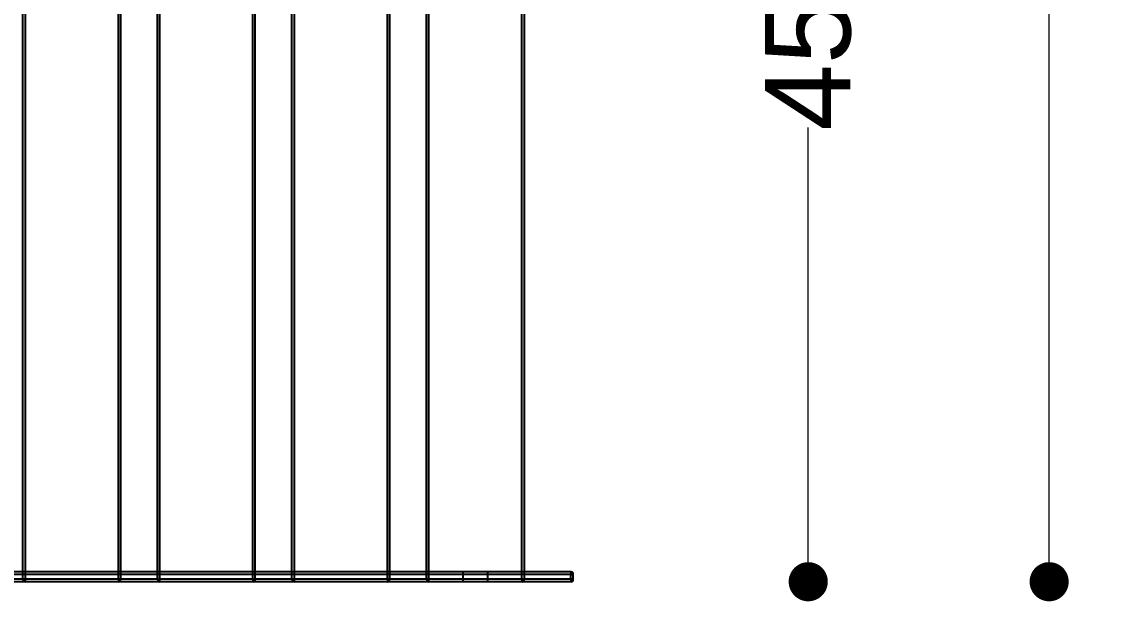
# Model space of a CAD drawing. Header units: millimetres. Extents: x 10366 to 13995, y 24552 to 29685.
# Drawn here: x 12609 to 13052, y 25272.3 to 25509.2 of the extents above; entities that cross this region are included whole.
import ezdxf

# ---------------------------------------------------------------- set-up
doc = ezdxf.new("R2010")
doc.units = ezdxf.units.MM
doc.header["$LTSCALE"] = 3
doc.layers.add('DomyÅ›lna', color=7, linetype='Continuous')
doc.layers.add('Hidden_lines', color=7, linetype='Continuous')
doc.styles.get("Standard").update_dxf_attribs({"font": 'arial.ttf'})
doc.dimstyles.new('MATEUSZ', dxfattribs={"dimtxt": 35, "dimasz": 16, "dimexe": 0.18, "dimexo": 0.0625, "dimgap": 0.09, "dimtad": 0, "dimdec": 0, "dimdsep": 46, "dimtxsty": 'Standard', "dimblk": 'DOT', "dimcen": 0.09, "dimse1": 1, "dimse2": 1, "dimadec": 0, "dimazin": 0, "dimtfac": 1, "dimtdec": 0, "dimtofl": 0, "dimtmove": 0, "dimatfit": 3, "dimfxl": 1, "dimtolj": 1, "dimtzin": 0, "dimlwd": 9, "dimlwe": 9, "dimarcsym": 0})

# ---------------------------------------------------------------- blocks, each defined once
blk = doc.blocks.new('_Dot')
at = {"color": 0, "linetype": 'ByBlock', "lineweight": -2}
blk.add_line((-0.5, 0), (-1, 0), dxfattribs=at)
at = {"color": 0, "linetype": 'ByBlock', "const_width": 0.5}
blk.add_lwpolyline([(-0.25, 0, 1), (0.25, 0, 1)], format="xyb", close=True, dxfattribs=at)
blk = doc.blocks.new('*D32')
at = {"color": 0, "lineweight": 9, "transparency": 16777216}
for p, q in [((12930.58, 25714.35), (12930.58, 25544.75)), ((12930.58, 25296.35), (12930.58, 25465.95))]:
    blk.add_line(p, q, dxfattribs=at)
at = {"layer": 'Defpoints', "color": 0, "transparency": 16777216}
for p in [(11095.69, 25730.35), (12930.58, 25730.35), (11115.69, 25280.35)]:
    blk.add_point(p, dxfattribs=at)
at = {"color": 0, "lineweight": 9, "transparency": 16777216, "xscale": 16, "yscale": 16, "zscale": 16}
for p, rotation in [((12930.58, 25730.35), 90), ((12930.58, 25280.35), 270)]:
    blk.add_blockref('_Dot', p, dxfattribs=dict(at, rotation=rotation))
at = {"color": 0, "transparency": 16777216, "insert": (12930.58, 25505.35), "char_height": 35, "attachment_point": 5, "rotation": 90}
blk.add_mtext('\\A1;450', dxfattribs=at)
blk = doc.blocks.new('*D33')
at = {"color": 0, "lineweight": 9, "transparency": 16777216}
for p, q in [((13029.08, 26013.96), (13029.08, 25693.71)), ((13029.08, 25296.35), (13029.08, 25616.6))]:
    blk.add_line(p, q, dxfattribs=at)
at = {"layer": 'Defpoints', "color": 0, "transparency": 16777216}
for p in [(12034.41, 26029.96), (13029.08, 26029.96), (12054.59, 25280.35)]:
    blk.add_point(p, dxfattribs=at)
at = {"color": 0, "lineweight": 9, "transparency": 16777216, "xscale": 16, "yscale": 16, "zscale": 16}
for p, rotation in [((13029.08, 26029.96), 90), ((13029.08, 25280.35), 270)]:
    blk.add_blockref('_Dot', p, dxfattribs=dict(at, rotation=rotation))
at = {"color": 0, "transparency": 16777216, "insert": (13029.08, 25655.16), "char_height": 35, "attachment_point": 5, "rotation": 90}
blk.add_mtext('\\A1;750', dxfattribs=at)

msp = doc.modelspace()

# ---------------------------------------------------------------- linework, layer by layer
at = {"layer": 'DomyÅ›lna'}
for p, q in [((12609.5, 25283.35), (12609.5, 25729.35)), ((12609.5, 25283.35), (12609.5, 25729.35)), ((12609.5, 25283.35), (12609.5, 25729.35)), ((12610.5, 25283.35), (12610.5, 25729.35)), ((12610.5, 25283.35), (12610.5, 25729.35)), ((12610.5, 25283.35), (12610.5, 25729.35)), ((12648.5, 25283.35), (12648.5, 25729.35)), ((12648.5, 25283.35), (12648.5, 25729.35)), ((12648.5, 25283.35), (12648.5, 25729.35)), ((12649.5, 25283.35), (12649.5, 25729.35)), ((12649.5, 25283.35), (12649.5, 25729.35)), ((12649.5, 25283.35), (12649.5, 25729.35)), ((12664.5, 25283.35), (12664.5, 25729.35)), ((12664.5, 25283.35), (12664.5, 25729.35)), ((12664.5, 25283.35), (12664.5, 25729.35)), ((12665.5, 25283.35), (12665.5, 25729.35)), ((12665.5, 25283.35), (12665.5, 25729.35)), ((12665.5, 25283.35), (12665.5, 25729.35)), ((12703.5, 25283.35), (12703.5, 25729.35)), ((12703.5, 25283.35), (12703.5, 25729.35)), ((12703.5, 25283.35), (12703.5, 25729.35)), ((12704.5, 25283.35), (12704.5, 25729.35)), ((12704.5, 25283.35), (12704.5, 25729.35)), ((12704.5, 25283.35), (12704.5, 25729.35)), ((12719.5, 25283.35), (12719.5, 25729.35)), ((12719.5, 25283.35), (12719.5, 25729.35)), ((12719.5, 25283.35), (12719.5, 25729.35)), ((12720.5, 25283.35), (12720.5, 25729.35)), ((12720.5, 25283.35), (12720.5, 25729.35)), ((12720.5, 25283.35), (12720.5, 25729.35)), ((12758.5, 25283.35), (12758.5, 25729.35)), ((12758.5, 25283.35), (12758.5, 25729.35)), ((12758.5, 25283.35), (12758.5, 25729.35)), ((12759.5, 25283.35), (12759.5, 25729.35)), ((12759.5, 25283.35), (12759.5, 25729.35)), ((12759.5, 25283.35), (12759.5, 25729.35)), ((12774.5, 25283.35), (12774.5, 25729.35)), ((12774.5, 25283.35), (12774.5, 25729.35)), ((12774.5, 25283.35), (12774.5, 25729.35)), ((12775.5, 25283.35), (12775.5, 25729.35)), ((12775.5, 25283.35), (12775.5, 25729.35)), ((12775.5, 25283.35), (12775.5, 25729.35)), ((12813.5, 25283.35), (12813.5, 25729.35)), ((12813.5, 25283.35), (12813.5, 25729.35)), ((12813.5, 25283.35), (12813.5, 25729.35)), ((12814.5, 25283.35), (12814.5, 25729.35)), ((12814.5, 25283.35), (12814.5, 25729.35)), ((12814.5, 25283.35), (12814.5, 25729.35)), ((12833.5, 25284.35), (12315.5, 25284.35)), ((12833.5, 25283.35), (12315.5, 25283.35)), ((12833.5, 25281.35), (12833.5, 25283.35)), ((12834.5, 25281.35), (12834.5, 25283.35)), ((12833.5, 25281.35), (12315.5, 25281.35)), ((12833.5, 25280.35), (12315.5, 25280.35))]:
    msp.add_line(p, q, dxfattribs=at)
for points in [[(12833.5, 25284.35, 0), (12833.5, 25284.35, 0), (12833.5, 25284.35, 0), (12833.5, 25284.35, 0), (12833.5, 25284.35, 0), (12833.5, 25284.35, 0), (12833.5, 25284.35, 0), (12833.5, 25284.35, 0), (12833.5, 25284.35, 0), (12833.5, 25284.35, 0), (12833.5, 25284.35, 0), (12833.5, 25284.35, 0), (12833.5, 25284.35, 0), (12833.5, 25284.35, 0), (12833.5, 25284.34, 0), (12833.5, 25284.32, 0), (12833.5, 25284.22, 0), (12833.5, 25283.35, 0)], [(12833.5, 25283.35, 0), (12834.5, 25283.35, 0)], [(12610.5, 25280.35, 0), (12610.5, 25280.35, 0), (12610.5, 25280.35, 0), (12610.5, 25280.35, 0), (12610.5, 25280.35, 0), (12610.5, 25280.35, 0), (12610.5, 25280.35, 0), (12610.5, 25280.35, 0), (12610.5, 25280.35, 0), (12610.5, 25280.35, 0), (12610.5, 25280.35, 0), (12610.5, 25280.35, 0), (12610.5, 25280.35, 0), (12610.5, 25280.35, 0), (12610.5, 25280.35, 0), (12610.5, 25280.38, 0), (12610.5, 25280.47, 0), (12610.5, 25281.35, 0)], [(12610.5, 25280.35, 0), (12610.5, 25280.35, 0), (12610.5, 25280.35, 0), (12610.5, 25280.35, 0), (12610.5, 25280.35, 0), (12610.5, 25280.35, 0), (12610.5, 25280.35, 0), (12610.5, 25280.35, 0), (12610.5, 25280.35, 0), (12610.5, 25280.35, 0), (12610.5, 25280.35, 0), (12610.5, 25280.35, 0), (12610.5, 25280.35, 0), (12610.5, 25280.35, 0), (12610.5, 25280.35, 0), (12610.5, 25280.38, 0), (12610.5, 25280.47, 0), (12610.5, 25281.35, 0)], [(12610.5, 25280.35, 0), (12610.5, 25280.35, 0), (12610.5, 25280.35, 0), (12610.5, 25280.35, 0), (12610.5, 25280.35, 0), (12610.5, 25280.35, 0), (12610.5, 25280.35, 0), (12610.5, 25280.35, 0), (12610.5, 25280.35, 0), (12610.5, 25280.35, 0), (12610.5, 25280.35, 0), (12610.5, 25280.35, 0), (12610.5, 25280.35, 0), (12610.5, 25280.35, 0), (12610.5, 25280.35, 0), (12610.5, 25280.38, 0), (12610.5, 25280.47, 0), (12610.5, 25281.35, 0)], [(12665.5, 25280.35, 0), (12665.5, 25280.35, 0), (12665.5, 25280.35, 0), (12665.5, 25280.35, 0), (12665.5, 25280.35, 0), (12665.5, 25280.35, 0), (12665.5, 25280.35, 0), (12665.5, 25280.35, 0), (12665.5, 25280.35, 0), (12665.5, 25280.35, 0), (12665.5, 25280.35, 0), (12665.5, 25280.35, 0), (12665.5, 25280.35, 0), (12665.5, 25280.35, 0), (12665.5, 25280.35, 0), (12665.5, 25280.38, 0), (12665.5, 25280.47, 0), (12665.5, 25281.35, 0)], [(12665.5, 25280.35, 0), (12665.5, 25280.35, 0), (12665.5, 25280.35, 0), (12665.5, 25280.35, 0), (12665.5, 25280.35, 0), (12665.5, 25280.35, 0), (12665.5, 25280.35, 0), (12665.5, 25280.35, 0), (12665.5, 25280.35, 0), (12665.5, 25280.35, 0), (12665.5, 25280.35, 0), (12665.5, 25280.35, 0), (12665.5, 25280.35, 0), (12665.5, 25280.35, 0), (12665.5, 25280.35, 0), (12665.5, 25280.38, 0), (12665.5, 25280.47, 0), (12665.5, 25281.35, 0)], [(12665.5, 25280.35, 0), (12665.5, 25280.35, 0), (12665.5, 25280.35, 0), (12665.5, 25280.35, 0), (12665.5, 25280.35, 0), (12665.5, 25280.35, 0), (12665.5, 25280.35, 0), (12665.5, 25280.35, 0), (12665.5, 25280.35, 0), (12665.5, 25280.35, 0), (12665.5, 25280.35, 0), (12665.5, 25280.35, 0), (12665.5, 25280.35, 0), (12665.5, 25280.35, 0), (12665.5, 25280.35, 0), (12665.5, 25280.38, 0), (12665.5, 25280.47, 0), (12665.5, 25281.35, 0)], [(12720.5, 25280.35, 0), (12720.5, 25280.35, 0), (12720.5, 25280.35, 0), (12720.5, 25280.35, 0), (12720.5, 25280.35, 0), (12720.5, 25280.35, 0), (12720.5, 25280.35, 0), (12720.5, 25280.35, 0), (12720.5, 25280.35, 0), (12720.5, 25280.35, 0), (12720.5, 25280.35, 0), (12720.5, 25280.35, 0), (12720.5, 25280.35, 0), (12720.5, 25280.35, 0), (12720.5, 25280.35, 0), (12720.5, 25280.38, 0), (12720.5, 25280.47, 0), (12720.5, 25281.35, 0)], [(12720.5, 25280.35, 0), (12720.5, 25280.35, 0), (12720.5, 25280.35, 0), (12720.5, 25280.35, 0), (12720.5, 25280.35, 0), (12720.5, 25280.35, 0), (12720.5, 25280.35, 0), (12720.5, 25280.35, 0), (12720.5, 25280.35, 0), (12720.5, 25280.35, 0), (12720.5, 25280.35, 0), (12720.5, 25280.35, 0), (12720.5, 25280.35, 0), (12720.5, 25280.35, 0), (12720.5, 25280.35, 0), (12720.5, 25280.38, 0), (12720.5, 25280.47, 0), (12720.5, 25281.35, 0)], [(12720.5, 25280.35, 0), (12720.5, 25280.35, 0), (12720.5, 25280.35, 0), (12720.5, 25280.35, 0), (12720.5, 25280.35, 0), (12720.5, 25280.35, 0), (12720.5, 25280.35, 0), (12720.5, 25280.35, 0), (12720.5, 25280.35, 0), (12720.5, 25280.35, 0), (12720.5, 25280.35, 0), (12720.5, 25280.35, 0), (12720.5, 25280.35, 0), (12720.5, 25280.35, 0), (12720.5, 25280.35, 0), (12720.5, 25280.38, 0), (12720.5, 25280.47, 0), (12720.5, 25281.35, 0)], [(12775.5, 25280.35, 0), (12775.5, 25280.35, 0), (12775.5, 25280.35, 0), (12775.5, 25280.35, 0), (12775.5, 25280.35, 0), (12775.5, 25280.35, 0), (12775.5, 25280.35, 0), (12775.5, 25280.35, 0), (12775.5, 25280.35, 0), (12775.5, 25280.35, 0), (12775.5, 25280.35, 0), (12775.5, 25280.35, 0), (12775.5, 25280.35, 0), (12775.5, 25280.35, 0), (12775.5, 25280.35, 0), (12775.5, 25280.38, 0), (12775.5, 25280.47, 0), (12775.5, 25281.35, 0)], [(12775.5, 25280.35, 0), (12775.5, 25280.35, 0), (12775.5, 25280.35, 0), (12775.5, 25280.35, 0), (12775.5, 25280.35, 0), (12775.5, 25280.35, 0), (12775.5, 25280.35, 0), (12775.5, 25280.35, 0), (12775.5, 25280.35, 0), (12775.5, 25280.35, 0), (12775.5, 25280.35, 0), (12775.5, 25280.35, 0), (12775.5, 25280.35, 0), (12775.5, 25280.35, 0), (12775.5, 25280.35, 0), (12775.5, 25280.38, 0), (12775.5, 25280.47, 0), (12775.5, 25281.35, 0)], [(12775.5, 25280.35, 0), (12775.5, 25280.35, 0), (12775.5, 25280.35, 0), (12775.5, 25280.35, 0), (12775.5, 25280.35, 0), (12775.5, 25280.35, 0), (12775.5, 25280.35, 0), (12775.5, 25280.35, 0), (12775.5, 25280.35, 0), (12775.5, 25280.35, 0), (12775.5, 25280.35, 0), (12775.5, 25280.35, 0), (12775.5, 25280.35, 0), (12775.5, 25280.35, 0), (12775.5, 25280.35, 0), (12775.5, 25280.38, 0), (12775.5, 25280.47, 0), (12775.5, 25281.35, 0)], [(12834.5, 25281.35, 0), (12834.5, 25281.35, 0), (12834.5, 25281.35, 0), (12834.5, 25281.35, 0), (12834.5, 25281.35, 0), (12834.5, 25281.35, 0), (12834.5, 25281.35, 0), (12834.5, 25281.35, 0), (12834.5, 25281.35, 0), (12834.5, 25281.35, 0), (12834.5, 25281.35, 0), (12834.5, 25281.35, 0), (12834.5, 25281.35, 0), (12834.5, 25281.35, 0), (12834.5, 25281.35, 0), (12834.47, 25281.35, 0), (12834.38, 25281.35, 0), (12833.5, 25281.35, 0)], [(12833.5, 25281.35, 0), (12833.5, 25280.35, 0)]]:
    msp.add_polyline3d(points, dxfattribs=at)
for centre, start, end in [((12833.5, 25283.35), 0, 90), ((12833.5, 25283.35), 0, 90), ((12648.5, 25281.35), 270, 0), ((12648.5, 25281.35), 270, 0), ((12648.5, 25281.35), 270, 0), ((12648.5, 25281.35), 270, 0), ((12703.5, 25281.35), 270, 0), ((12703.5, 25281.35), 270, 0), ((12703.5, 25281.35), 270, 0), ((12703.5, 25281.35), 270, 0), ((12758.5, 25281.35), 270, 0), ((12758.5, 25281.35), 270, 0), ((12758.5, 25281.35), 270, 0), ((12758.5, 25281.35), 270, 0), ((12813.5, 25281.35), 270, 0), ((12813.5, 25281.35), 270, 0), ((12813.5, 25281.35), 270, 0), ((12813.5, 25281.35), 270, 0), ((12833.5, 25281.35), 270, 0)]:
    msp.add_arc(centre, 1, start, end, dxfattribs=at)
at = {"layer": 'Hidden_lines'}
for p, q in [((12609.5, 25281.35), (12609.5, 25284.35)), ((12609.5, 25281.35), (12609.5, 25283.35)), ((12609.5, 25281.35), (12609.5, 25283.35)), ((12609.5, 25281.35), (12609.5, 25283.35)), ((12610.5, 25281.35), (12610.5, 25284.35)), ((12610.5, 25281.35), (12610.5, 25283.35)), ((12610.5, 25281.35), (12610.5, 25283.35)), ((12610.5, 25281.35), (12610.5, 25283.35)), ((12648.5, 25281.35), (12648.5, 25284.35)), ((12648.5, 25281.35), (12648.5, 25283.35)), ((12648.5, 25281.35), (12648.5, 25283.35)), ((12648.5, 25281.35), (12648.5, 25283.35)), ((12649.5, 25281.35), (12649.5, 25284.35)), ((12649.5, 25281.35), (12649.5, 25283.35)), ((12649.5, 25281.35), (12649.5, 25283.35)), ((12649.5, 25281.35), (12649.5, 25283.35)), ((12664.5, 25281.35), (12664.5, 25284.35)), ((12664.5, 25281.35), (12664.5, 25283.35)), ((12664.5, 25281.35), (12664.5, 25283.35)), ((12664.5, 25281.35), (12664.5, 25283.35)), ((12665.5, 25281.35), (12665.5, 25284.35)), ((12665.5, 25281.35), (12665.5, 25283.35)), ((12665.5, 25281.35), (12665.5, 25283.35)), ((12665.5, 25281.35), (12665.5, 25283.35)), ((12703.5, 25281.35), (12703.5, 25284.35)), ((12703.5, 25281.35), (12703.5, 25283.35)), ((12703.5, 25281.35), (12703.5, 25283.35)), ((12703.5, 25281.35), (12703.5, 25283.35)), ((12704.5, 25281.35), (12704.5, 25284.35)), ((12704.5, 25281.35), (12704.5, 25283.35)), ((12704.5, 25281.35), (12704.5, 25283.35)), ((12704.5, 25281.35), (12704.5, 25283.35)), ((12719.5, 25281.35), (12719.5, 25284.35)), ((12719.5, 25281.35), (12719.5, 25283.35)), ((12719.5, 25281.35), (12719.5, 25283.35)), ((12719.5, 25281.35), (12719.5, 25283.35)), ((12720.5, 25281.35), (12720.5, 25284.35)), ((12720.5, 25281.35), (12720.5, 25283.35)), ((12720.5, 25281.35), (12720.5, 25283.35)), ((12720.5, 25281.35), (12720.5, 25283.35)), ((12758.5, 25281.35), (12758.5, 25284.35)), ((12758.5, 25281.35), (12758.5, 25283.35)), ((12758.5, 25281.35), (12758.5, 25283.35)), ((12758.5, 25281.35), (12758.5, 25283.35)), ((12759.5, 25281.35), (12759.5, 25284.35)), ((12759.5, 25281.35), (12759.5, 25283.35)), ((12759.5, 25281.35), (12759.5, 25283.35)), ((12759.5, 25281.35), (12759.5, 25283.35)), ((12774.5, 25281.35), (12774.5, 25284.35)), ((12774.5, 25281.35), (12774.5, 25283.35)), ((12774.5, 25281.35), (12774.5, 25283.35)), ((12774.5, 25281.35), (12774.5, 25283.35)), ((12775.5, 25281.35), (12775.5, 25284.35)), ((12775.5, 25281.35), (12775.5, 25283.35)), ((12775.5, 25281.35), (12775.5, 25283.35)), ((12775.5, 25281.35), (12775.5, 25283.35)), ((12789.5, 25280.35), (12789.5, 25284.35)), ((12799.5, 25284.35), (12799.5, 25280.35)), ((12813.5, 25281.35), (12813.5, 25284.35)), ((12813.5, 25281.35), (12813.5, 25283.35)), ((12813.5, 25281.35), (12813.5, 25283.35)), ((12813.5, 25281.35), (12813.5, 25283.35)), ((12814.5, 25281.35), (12814.5, 25284.35)), ((12814.5, 25281.35), (12814.5, 25283.35)), ((12814.5, 25281.35), (12814.5, 25283.35)), ((12814.5, 25281.35), (12814.5, 25283.35))]:
    msp.add_line(p, q, dxfattribs=at)
for points in [[(12610.5, 25280.35, 0), (12610.5, 25280.35, 0), (12610.5, 25280.35, 0), (12610.5, 25280.35, 0), (12610.5, 25280.35, 0), (12610.5, 25280.35, 0), (12610.5, 25280.35, 0), (12610.5, 25280.35, 0), (12610.5, 25280.35, 0), (12610.5, 25280.35, 0), (12610.5, 25280.35, 0), (12610.5, 25280.35, 0), (12610.5, 25280.35, 0), (12610.5, 25280.35, 0), (12610.5, 25280.35, 0), (12610.5, 25280.38, 0), (12610.5, 25280.47, 0), (12610.5, 25281.35, 0)], [(12648.5, 25281.35, 0), (12648.5, 25280.35, 0)], [(12648.5, 25281.35, 0), (12648.5, 25280.35, 0)], [(12648.5, 25281.35, 0), (12648.5, 25280.35, 0)], [(12648.5, 25281.35, 0), (12648.5, 25280.35, 0)], [(12665.5, 25280.35, 0), (12665.5, 25280.35, 0), (12665.5, 25280.35, 0), (12665.5, 25280.35, 0), (12665.5, 25280.35, 0), (12665.5, 25280.35, 0), (12665.5, 25280.35, 0), (12665.5, 25280.35, 0), (12665.5, 25280.35, 0), (12665.5, 25280.35, 0), (12665.5, 25280.35, 0), (12665.5, 25280.35, 0), (12665.5, 25280.35, 0), (12665.5, 25280.35, 0), (12665.5, 25280.35, 0), (12665.5, 25280.38, 0), (12665.5, 25280.47, 0), (12665.5, 25281.35, 0)], [(12703.5, 25281.35, 0), (12703.5, 25280.35, 0)], [(12703.5, 25281.35, 0), (12703.5, 25280.35, 0)], [(12703.5, 25281.35, 0), (12703.5, 25280.35, 0)], [(12703.5, 25281.35, 0), (12703.5, 25280.35, 0)], [(12720.5, 25280.35, 0), (12720.5, 25280.35, 0), (12720.5, 25280.35, 0), (12720.5, 25280.35, 0), (12720.5, 25280.35, 0), (12720.5, 25280.35, 0), (12720.5, 25280.35, 0), (12720.5, 25280.35, 0), (12720.5, 25280.35, 0), (12720.5, 25280.35, 0), (12720.5, 25280.35, 0), (12720.5, 25280.35, 0), (12720.5, 25280.35, 0), (12720.5, 25280.35, 0), (12720.5, 25280.35, 0), (12720.5, 25280.38, 0), (12720.5, 25280.47, 0), (12720.5, 25281.35, 0)], [(12758.5, 25281.35, 0), (12758.5, 25280.35, 0)], [(12758.5, 25281.35, 0), (12758.5, 25280.35, 0)], [(12758.5, 25281.35, 0), (12758.5, 25280.35, 0)], [(12758.5, 25281.35, 0), (12758.5, 25280.35, 0)], [(12775.5, 25280.35, 0), (12775.5, 25280.35, 0), (12775.5, 25280.35, 0), (12775.5, 25280.35, 0), (12775.5, 25280.35, 0), (12775.5, 25280.35, 0), (12775.5, 25280.35, 0), (12775.5, 25280.35, 0), (12775.5, 25280.35, 0), (12775.5, 25280.35, 0), (12775.5, 25280.35, 0), (12775.5, 25280.35, 0), (12775.5, 25280.35, 0), (12775.5, 25280.35, 0), (12775.5, 25280.35, 0), (12775.5, 25280.38, 0), (12775.5, 25280.47, 0), (12775.5, 25281.35, 0)], [(12813.5, 25281.35, 0), (12813.5, 25280.35, 0)], [(12813.5, 25281.35, 0), (12813.5, 25280.35, 0)], [(12813.5, 25281.35, 0), (12813.5, 25280.35, 0)], [(12813.5, 25281.35, 0), (12813.5, 25280.35, 0)]]:
    msp.add_polyline3d(points, dxfattribs=at)
for centre in [(12610.5, 25281.35), (12610.5, 25281.35), (12610.5, 25281.35), (12610.5, 25281.35), (12665.5, 25281.35), (12665.5, 25281.35), (12665.5, 25281.35), (12665.5, 25281.35), (12720.5, 25281.35), (12720.5, 25281.35), (12720.5, 25281.35), (12720.5, 25281.35), (12775.5, 25281.35), (12775.5, 25281.35), (12775.5, 25281.35), (12775.5, 25281.35)]:
    msp.add_arc(centre, 1, 180, 270, dxfattribs=at)

# ---------------------------------------------------------------- dimensions: what is measured, and where the dimension line sits
for base, p1, p2, picture, middle in [((13029.08, 26029.96), (12054.59, 25280.35), (12034.41, 26029.96), '*D33', (13029.08, 25655.16)), ((12930.58, 25730.35), (11115.69, 25280.35), (11095.69, 25730.35), '*D32', (12930.58, 25505.35))]:
    dim = msp.add_linear_dim(base=base, p1=p1, p2=p2, angle=90, dimstyle='MATEUSZ')
    dim.commit()
    dim.dimension.update_dxf_attribs({"geometry": picture, "text_midpoint": middle})

doc.saveas('drawing.dxf')
